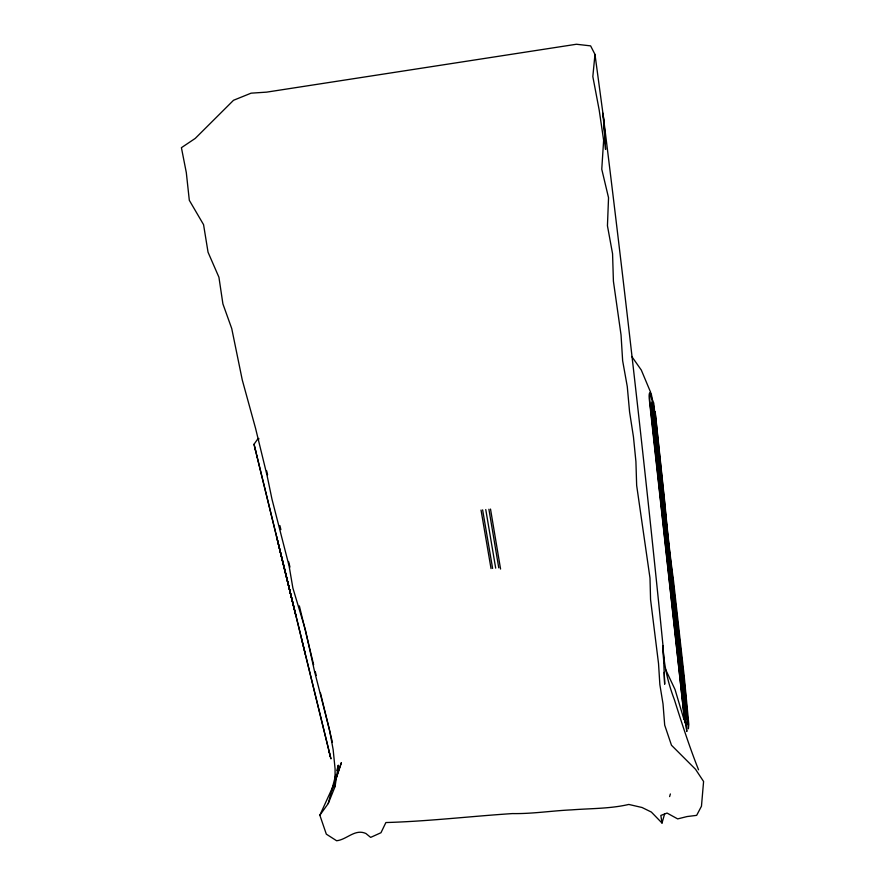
<?xml version="1.0" encoding="UTF-8"?>
<svg xmlns="http://www.w3.org/2000/svg" width="885" height="885" viewBox="0 0 885 885"><rect width="100%" height="100%" fill="white"/><g stroke="black" fill="none" stroke-linecap="round" stroke-linejoin="round"><path stroke-width="1.33" d="M664.668 813.791L662.013 823.039L651.349 812.054L642.056 807.507L628.804 804.443C610.163 808.79 590.793 808.392 571.721 809.864C551.919 810.748 532.316 813.923 512.415 813.581C470.189 816.335 428.207 821.346 385.893 822.541L380.97 832.73L370.649 837.387L365.903 833.504C354.929 828.515 346.931 839.644 336.61 840.75L326.322 834.146L319.85 815.229L328.235 803.547L335.061 786.577L335.083 768.811L333.125 749.462L329.441 729.627L314.518 671.317L305.358 629.666L292.891 588.082L289.107 566.013L271.983 499.206L267.115 475.743L255.555 428.307L242.269 379.964L231.737 328.545L222.909 303.909L218.927 277.226L208.052 252.247L203.561 224.657L189.313 200.298L186.315 172.63L181.414 147.684L195.242 138.414L233.518 100.282L251.097 93.168L266.628 92.14L576.434 44.25L590.616 45.876L594.974 54.394L604.024 121.51L605.561 149.432L604.024 121.51M594.974 54.394L592.828 76.564L599.2 110.116L603.636 140.306L601.767 169.245L608.537 197.731L607.442 225.775L612.564 253.763L613.405 281.198L621.049 334.995L622.642 360.748L627.277 386.579L629.578 411.934L633.45 436.869L635.917 461.583L636.658 485.423L649.999 578.082L650.563 599.543L658.528 663.562L659.867 684.647L663.02 703.896L664.69 725.125L671.472 745.236L695.533 769.286L703.586 781.477L701.462 806.224L696.65 815.362L687.059 816.556L677.678 818.902L667.036 813.061L660.841 815.45L662.013 823.039M686.329 715.556L686.306 714.66M685.101 721.928L684.89 722.945L649.678 400.153L650.53 393.493L652.223 399.766M335.061 786.577L338.28 765.182L336.897 770.47M328.235 803.547L335.858 774.441M669.613 796.6L670.376 793.956M684.536 720.478L649.225 398.626C648.417 389.488 652.002 391.292 651.924 399.6M335.99 778.877L341.378 762.649L334.95 781.82M331.941 790.759L334.087 784.375M319.85 815.229L334.165 783.867M296.099 616.502A915.212 4.016 76.1 0 0 281.187 555.47L254.017 444.27L257.812 438.927M631.757 356.467L641.315 370.085L650.63 392.32M665.42 669.137L675.034 689.526L683.906 719.295M698.553 769.806C689.426 746.829 681.859 723.311 674.403 699.747C667.865 682.479 663.684 664.469 663.053 645.973L663.794 663.153M254.017 444.27L255.577 450.454M258.73 438.396L258.896 439.082M653.584 405.717L654.059 409.257M255.09 448.573L254.78 447.345L330.957 758.887L330.37 756.553M257.225 457.534L256.805 455.83L256.993 456.649M276.529 536.542L278.277 543.667A494.925 2.788 76.1 0 1 295.811 615.396M328.988 751.066L330.304 756.409L329.873 754.584M329.043 751.299L329.165 751.796M301.453 638.528L329.64 753.655M266.606 470.731L267.58 474.747M279.903 525.601L280.877 529.617M288.654 561.732L289.959 567.086M299.362 605.904L313.633 664.79M315.248 671.483L316.222 675.487M320.436 692.889L332.439 742.404M685.908 719.206L680.443 665.951M482.624 509.882L492.613 568.436M481.031 510.048L491.042 568.59M485.765 509.561L495.688 568.137M490.511 509.074L500.567 569.044M488.907 509.24L498.764 567.838M670.321 566.688L670.653 569.376M672.158 581.478L672.489 584.166M672.976 588.171L673.452 592.153M674.281 614.256L674.58 616.756M674.093 597.464L674.414 600.185M674.735 602.917L675.222 607.01M655.42 424.59L655.73 427.256M676.206 630.463L676.494 632.941M656.183 431.238L656.493 433.904M677.069 637.919L677.921 645.353M679.503 657.289L674.458 613.714A1268.614 184.345 89.5 0 1 673.109 602.342M678.054 646.592L679.293 657.721M657.234 440.553L657.522 443.208M651.825 403.449L662.931 507.315A1268.614 184.345 89.5 0 0 663.927 517.459M651.814 406.005L652.256 410.087M652.699 414.158L653.285 419.601M653.572 422.322L654.015 426.393M654.446 430.475L654.889 434.557M655.331 438.628L655.918 444.071M656.205 446.792L656.792 452.224M657.09 454.945L657.677 460.388M657.964 463.109L658.407 467.18M658.849 471.262L659.436 476.705M659.723 479.416L660.31 484.858M660.608 487.58L661.195 493.011M679.558 660.188L680.875 672.511M675.664 611.115L676.096 615.219M676.538 619.323L676.837 622.055M677.423 627.531L677.711 630.275M678.297 635.74L678.596 638.483M679.182 643.959L679.47 646.692M680.056 652.168L680.355 654.9M680.941 660.376L681.229 663.119M657.953 447.19L658.374 451.173M681.262 676.195L681.771 681.107M658.927 456.472L659.203 459.127M682.147 684.78L682.645 689.681M683.01 693.342L683.497 698.232M659.734 464.426L660 467.07M683.851 701.894L684.205 705.544M683.674 686.251L683.928 688.906M684.791 711.628L685.023 714.051M660.641 473.685L661.018 477.646M685.377 704.416L685.609 706.971M661.504 482.856L661.737 485.423M663.285 648.539C645.508 469.846 625.12 291.397 602.928 113.203L603.581 121.256M604.012 126.632L605.086 140.062M663.053 645.973L664.679 684.227L664.181 672.379M673.529 607.984A1266.169 184.357 89.5 0 1 673.231 605.462M670.708 583.713A1266.169 184.357 89.5 0 1 670.421 581.124M666.228 542.682A1266.169 184.357 89.5 0 1 665.94 539.983M664.535 526.343A1266.169 184.357 89.5 0 1 664.259 523.588M663.584 516.94A1266.169 184.357 89.5 0 1 663.341 514.428M672.81 599.787A1268.614 184.345 89.5 0 1 672.224 594.665M671.925 592.087A1268.614 184.345 89.5 0 1 671.483 588.215M671.04 584.332A1268.614 184.345 89.5 0 1 670.454 579.111M670.011 575.184A1268.614 184.345 89.5 0 1 669.425 569.918M669.137 567.274A1268.614 184.345 89.5 0 1 668.562 561.964M668.275 559.298A1268.614 184.345 89.5 0 1 667.699 553.944M667.124 548.567A1268.614 184.345 89.5 0 1 666.836 545.868M666.416 541.797A1268.614 184.345 89.5 0 1 665.985 537.715M665.564 533.622A1268.614 184.345 89.5 0 1 665.144 529.507M664.867 526.763A1268.614 184.345 89.5 0 1 664.303 521.232M669.768 562.086A733.588 138.58 -89.8 0 1 669.491 559.785M280.534 552.749A1176.088 4.513 76.1 0 1 305.38 654.391M277.525 540.547A691.395 3.44 76.1 0 1 294.384 609.511M655.088 412.189L664.414 501.242A739.196 138.657 -89.7 0 0 672.202 574.077L685.211 690.499L688.132 724.295L672.766 581.478A985.99 162.94 89.8 0 1 665.697 517.061L653.727 403.018L652.311 399.456L651.448 406.182L686.815 731.497L652.156 405.208L652.488 402.73L664.779 514.251A1278.272 184.268 89.6 0 0 676.35 621.48L688.397 728.753L688.807 724.384L684.216 676.45L673.441 580.239A525.613 111.079 -89.2 0 1 665 504.516L655.188 411.525L655.088 412.189"/></g></svg>
